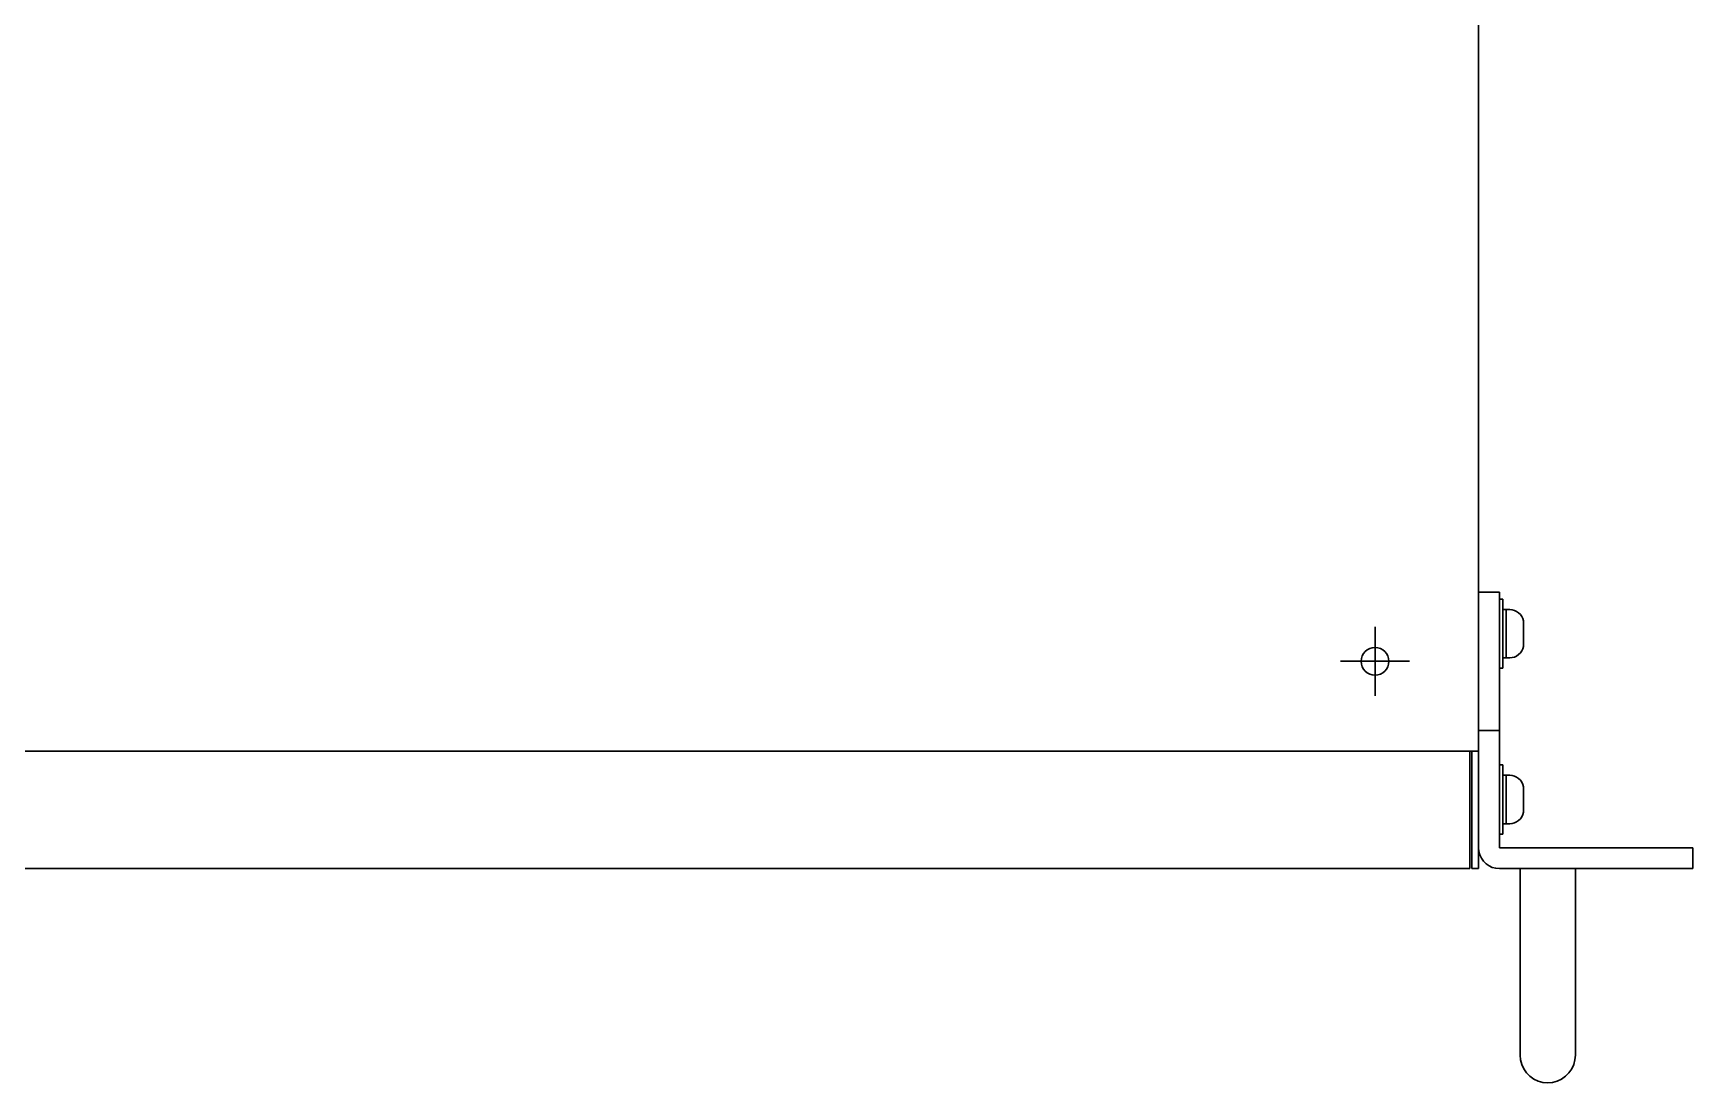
# Model space of a CAD drawing. Header units: millimetres. Extents: x -54 to 1098, y 71 to 805.
# Drawn here: x 275.2 to 515.5, y 286.2 to 438.1 of the extents above; entities that cross this region are included whole.
import ezdxf

# ---------------------------------------------------------------- set-up
doc = ezdxf.new("R2010")
doc.units = ezdxf.units.MM
doc.layers.get('0').update_dxf_attribs({"color": 5, "lineweight": 30})

msp = doc.modelspace()

# ---------------------------------------------------------------- linework, layer by layer
for p, q in [((484.483, 726.161), (484.483, 317.161)), ((487.483, 357.161), (484.483, 357.161)), ((484.483, 357.161), (484.483, 337.161)), ((487.483, 337.161), (487.483, 357.161)), ((487.983, 356.161), (487.483, 356.161)), ((487.483, 356.161), (487.483, 346.161)), ((487.983, 346.161), (487.983, 356.161)), ((488.483, 354.661), (487.983, 354.661)), ((487.983, 354.661), (487.983, 347.661)), ((488.483, 347.661), (488.483, 354.661)), ((488.983, 354.661), (488.483, 354.661)), ((469.483, 352.161), (469.483, 342.161)), ((490.983, 349.661), (490.983, 352.661)), ((464.483, 347.161), (474.483, 347.161)), ((487.483, 346.161), (487.983, 346.161)), ((487.983, 347.661), (488.483, 347.661)), ((488.983, 347.661), (488.483, 347.661)), ((484.483, 337.161), (484.483, 320.161)), ((487.483, 337.161), (484.483, 337.161)), ((484.483, 337.161), (487.483, 337.161)), ((487.483, 320.161), (487.483, 337.161)), ((484.483, 334.161), (64.483, 334.161)), ((65.783, 334.161), (483.183, 334.161)), ((483.183, 334.161), (483.183, 317.161)), ((483.483, 317.161), (483.483, 334.161)), ((487.983, 332.161), (487.483, 332.161)), ((487.483, 332.161), (487.483, 322.161)), ((487.983, 322.161), (487.983, 332.161)), ((488.483, 330.661), (487.983, 330.661)), ((487.983, 330.661), (487.983, 323.661)), ((488.483, 323.661), (488.483, 330.661)), ((488.983, 330.661), (488.483, 330.661)), ((490.983, 325.661), (490.983, 328.661)), ((487.483, 322.161), (487.983, 322.161)), ((487.983, 323.661), (488.483, 323.661)), ((488.983, 323.661), (488.483, 323.661)), ((515.483, 320.161), (487.483, 320.161)), ((515.483, 317.161), (515.483, 320.161)), ((483.183, 317.161), (65.783, 317.161)), ((484.483, 317.161), (483.483, 317.161)), ((487.483, 317.161), (515.483, 317.161)), ((490.483, 317.161), (498.483, 317.161)), ((490.483, 317.161), (490.483, 290.161)), ((498.483, 317.161), (498.483, 290.161))]:
    msp.add_line(p, q)
for points in [[(488.983, 354.661), (489.33, 354.63), (489.667, 354.54), (489.983, 354.393), (490.268, 354.193), (490.515, 353.946), (490.715, 353.661), (490.862, 353.345), (490.952, 353.008), (490.983, 352.661)], [(490.983, 349.661), (490.952, 349.314), (490.862, 348.977), (490.715, 348.661), (490.515, 348.375), (490.268, 348.129), (489.983, 347.929), (489.667, 347.781), (489.33, 347.691), (488.983, 347.661)], [(488.983, 330.661), (489.33, 330.63), (489.667, 330.54), (489.983, 330.393), (490.268, 330.193), (490.515, 329.946), (490.715, 329.661), (490.862, 329.345), (490.952, 329.008), (490.983, 328.661)], [(490.983, 325.661), (490.952, 325.314), (490.862, 324.977), (490.715, 324.661), (490.515, 324.375), (490.268, 324.129), (489.983, 323.929), (489.667, 323.781), (489.33, 323.691), (488.983, 323.661)], [(484.483, 320.161), (484.528, 319.64), (484.664, 319.135), (484.885, 318.661), (485.185, 318.232), (485.554, 317.863), (485.983, 317.563), (486.457, 317.342), (486.962, 317.206), (487.483, 317.161)], [(498.483, 290.161), (498.422, 289.466), (498.242, 288.793), (497.947, 288.161), (497.547, 287.59), (497.054, 287.097), (496.483, 286.697), (495.851, 286.402), (495.177, 286.222), (494.483, 286.161), (493.788, 286.222), (493.115, 286.402), (492.483, 286.697), (491.912, 287.097), (491.419, 287.59), (491.019, 288.161), (490.724, 288.793), (490.544, 289.466), (490.483, 290.161)]]:
    msp.add_lwpolyline(points)
msp.add_circle((469.483, 347.161), 2)

doc.saveas('drawing.dxf')
